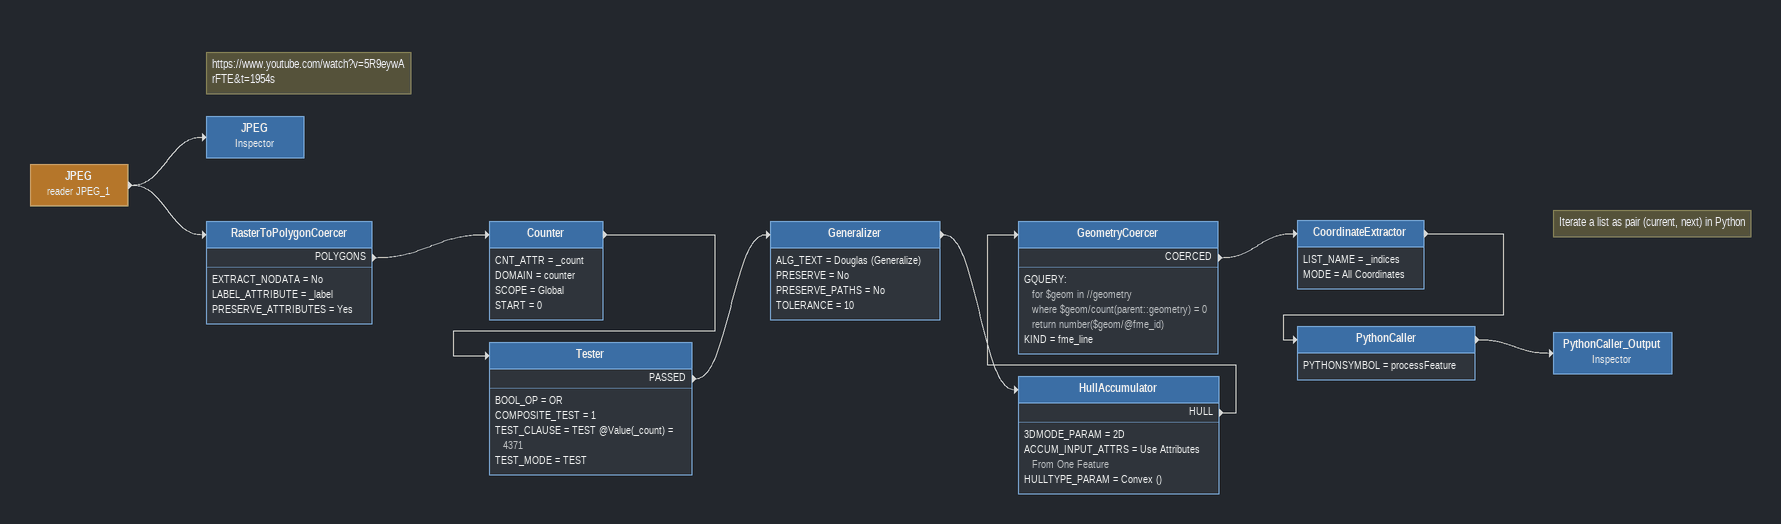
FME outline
JPEG (reader JPEG_1)
    -> JPEG
    -> RasterToPolygonCoercer
Note: https://www.youtube.com/watch?v=5R9eywArFTE&t=1954s
JPEG: Inspector
RasterToPolygonCoercer
    EXTRACT_NODATA = No
    LABEL_ATTRIBUTE = _label
    PRESERVE_ATTRIBUTES = Yes
    POLYGONS -> Counter
Counter
    CNT_ATTR = _count
    DOMAIN = counter
    SCOPE = Global
    START = 0
    -> Tester
Tester
    BOOL_OP = OR
    COMPOSITE_TEST = 1
    TEST_CLAUSE = TEST @Value(_count) = 4371
    TEST_MODE = TEST
    PASSED -> Generalizer
Generalizer
    ALG_TEXT = Douglas (Generalize)
    PRESERVE = No
    PRESERVE_PATHS = No
    TOLERANCE = 10
    -> HullAccumulator
HullAccumulator
    3DMODE_PARAM = 2D
    ACCUM_INPUT_ATTRS = Use Attributes From One Feature
    HULLTYPE_PARAM = Convex ()
    HULL -> GeometryCoercer
GeometryCoercer
    GQUERY:
      for $geom in //geometry
      where $geom/count(parent::geometry) = 0
      return number($geom/@fme_id)
    KIND = fme_line
    COERCED -> CoordinateExtractor
CoordinateExtractor
    LIST_NAME = _indices
    MODE = All Coordinates
    -> PythonCaller
PythonCaller
    PYTHONSYMBOL = processFeature
    -> PythonCaller_Output
Note: Iterate a list as pair (current, next) in Python
PythonCaller_Output: Inspector
